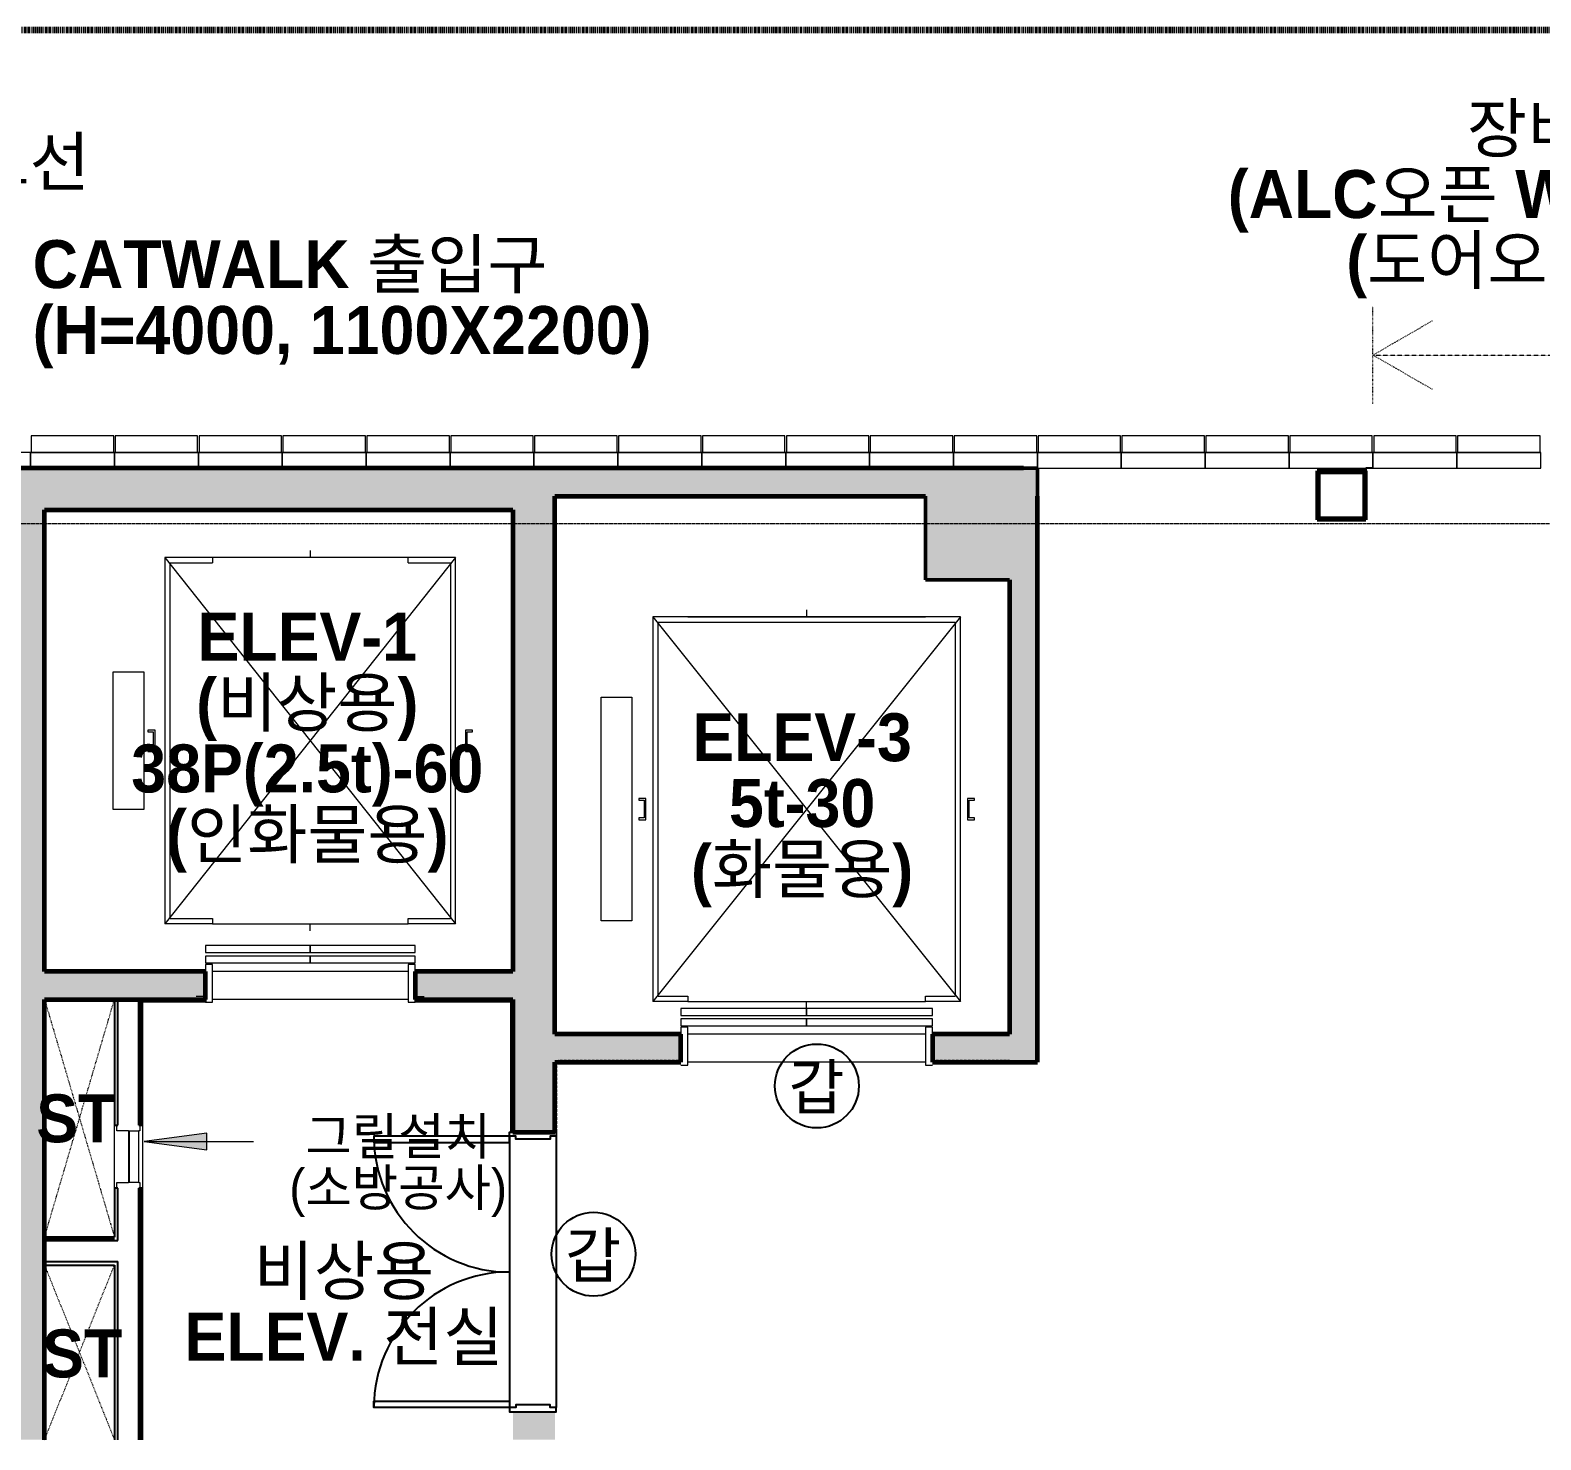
# Model space of a CAD drawing. Header units: millimetres. Extents: x 32807 to 138242, y 21317 to 92065.
# Drawn here: x 93540 to 104342, y 70015 to 80097 of the extents above; entities that cross this region are included whole.
import ezdxf

# ---------------------------------------------------------------- set-up
doc = ezdxf.new("R2010")
doc.units = ezdxf.units.MM
for name, pattern in [('_1점쇄선_1_100_', [9.6, 3.2, -3.2, 0, -3.2]), ('_상부마감선_1_200_', [2.5, 1.5, -1]), ('Center', [29.999999, 12, -6, 6, -6]), ('Grid Line', [22.225, 12.7, -3.175, 3.175, -3.175]), ('Hidden 1_5', [2.2, 1.5, -0.7])]:
    doc.linetypes.add(name, pattern=pattern)
doc.layers.add('02. 미장', color=3, linetype='Continuous')
doc.layers.add('03. 태정도어', color=3, linetype='Continuous')
for name, color, linetype, lineweight in [('05. 방화석고', 2, 'Continuous', 13), ('A-ANNO-CALL', 2, 'Continuous', 9), ('A-ANNO-SYMB', 7, 'Continuous', 25), ('A-ANNO-TEXT', 130, 'Continuous', 9), ('A-COLS', 2, 'Continuous', 50), ('A-COLS-HACH', 252, 'Continuous', 15), ('A-DETL', 3, 'Continuous', 9), ('A-EQPM-FIXD', 4, 'Continuous', 15), ('A-FLOR', 2, 'Continuous', 13), ('A-GLAZ', 4, 'Continuous', 18), ('A-GRID', 1, 'Continuous', 9), ('A-PLAN-OPEN', 9, '_1점쇄선_1_100_', 9), ('A-WALL', 2, 'Continuous', 60), ('A-WALL-FINI', 6, 'Continuous', 60), ('A-WALL-HACH', 252, 'Continuous', 60), ('A-WALL-MBND', 6, 'Continuous', 15)]:
    doc.layers.add(name, color=color, linetype=linetype, lineweight=lineweight)
doc.styles.add('Arial_B', font='arialbd.ttf', dxfattribs={"height": 2.130988})
doc.styles.add('돋움_7', font='Dotum.ttf', dxfattribs={"height": 302.25256})
doc.styles.add('돋움_B_1', font='', dxfattribs={"height": 342.798635})
doc.styles.get('돋움_B_1').set_extended_font_data('Dotum', bold=True)

# ---------------------------------------------------------------- blocks, each defined once
blk = doc.blocks.new('갑종방화문 - 갑종방화문-2885359-지상 3층 평면도')
at = {"layer": 'A-ANNO-SYMB'}
blk.add_circle((0, 0), 2, dxfattribs=at)
at = {"layer": 'A-ANNO-SYMB', "lineweight": 13, "insert": (-1.357, 1.018), "char_height": 2.13099, "width": 3.42703, "attachment_point": 1, "line_spacing_factor": 0.938532, "style": 'Arial_B'}
blk.add_mtext('\\fArial|b1|i0|c129|p34|;갑', dxfattribs=at)
blk = doc.blocks.new('A$C31542C24')
at = {"layer": '03. 태정도어', "color": 4}
for p, q in [((501, 786), (501, -1154)), ((511, 816), (826, 816)), ((836, 786), (836, -1154)), ((511, -1184), (826, -1184))]:
    blk.add_line(p, q, dxfattribs=at)
for points in [[(501, 786), (-469, 786), (-469, 741), (501, 741)], [(501, -1154), (-469, -1154), (-469, -1109), (501, -1109)]]:
    blk.add_lwpolyline(points, close=True, dxfattribs=at)
for points in [[(826, 816), (836, 816), (836, 786), (791, 786), (791, 766), (659, 766), (546, 766), (546, 786), (501, 786), (501, 816), (511, 816)], [(826, -1184), (836, -1184), (836, -1154), (791, -1154), (791, -1134), (659, -1134), (546, -1134), (546, -1154), (501, -1154), (501, -1184), (511, -1184)]]:
    blk.add_lwpolyline(points, dxfattribs=at)
for centre, start, end in [((502, 786), 180.3557, 269.9538), ((502, -1155), 90.0462, 179.6443)]:
    blk.add_arc(centre, 971, start, end, dxfattribs=at)

msp = doc.modelspace()

# ---------------------------------------------------------------- hatches: boundary and pattern name
at = {"layer": 'A-ANNO-TEXT'}
msp.add_hatch(color=50, dxfattribs=at).paths.add_polyline_path([(94353.8, 72148.6), (94803.8, 72089.4), (94803.8, 72207.9)], flags=0)
at = {"layer": 'A-COLS-HACH'}
h = msp.add_hatch(color=256, dxfattribs=at)
h.paths.add_polyline_path([(99942.5, 76165.6), (100542.5, 76165.6), (100542.5, 76765.6), (99942.5, 76765.6)], flags=0)
h.paths.add_polyline_path([(100642.5, 76765.6), (100742.5, 76765.6), (100742.5, 76965.6), (100642.5, 76965.6), (100642.5, 76776.4)], flags=0)
at = {"layer": 'A-COLS-HACH', "lineweight": 9}
h = msp.add_hatch(dxfattribs=at)
h.set_pattern_fill('FP_44', color=256, style=0, pattern_type=2)
h.set_pattern_definition([(45, (-11858.95, -1e-09), (-377.1708, 377.1708), []), (45, (-11858.95, 571.5), (-377.1708, 377.1708), [])])
h.paths.add_polyline_path([(103092.5, 76595.6), (103092.5, 76945.6), (102742.5, 76945.6), (102742.5, 76595.6)], flags=0)
h.paths.add_polyline_path([(102754.5, 76607.6), (102754.5, 76933.6), (103080.5, 76933.6), (103080.5, 76607.6)], flags=0)
at = {"layer": 'A-WALL-HACH', "lineweight": 15}
for points in [[(93642.5, 76665.6), (97292.5, 76665.6), (97292.5, 76965.6), (90742.5, 76965.6), (90742.5, 76665.6), (93442.5, 76665.6)], [(100542.5, 76765.6), (100642.5, 76765.6), (100642.5, 76965.6), (97292.5, 76965.6), (97292.5, 76765.6), (98424, 76765.6)], [(100742.5, 72715.6), (100742.5, 76765.6), (100542.5, 76765.6), (100542.5, 72715.6)], [(93486.7, 70015.6), (93642.5, 70015.6), (93642.5, 76665.6), (93442.5, 76665.6), (93442.5, 70015.6)]]:
    msp.add_hatch(color=256, dxfattribs=at).paths.add_polyline_path(points, flags=0)
h = msp.add_hatch(color=256, dxfattribs=at)
h.paths.add_polyline_path([(97292.5, 70015.6), (97292.5, 70215.6), (96992.5, 70215.6), (96992.5, 70015.6)], flags=0)
h.paths.add_polyline_path([(96992.5, 72215.6), (97292.5, 72215.6), (97292.5, 76665.6), (96992.5, 76665.6), (96992.5, 73165.6)], flags=0)
h = msp.add_hatch(color=256, dxfattribs=at)
h.paths.add_polyline_path([(96992.5, 73165.6), (96992.5, 73365.6), (96292.5, 73365.6), (96292.5, 73165.6), (96778.2, 73165.6)], flags=0)
h.paths.add_polyline_path([(94792.5, 73165.6), (94792.5, 73365.6), (93642.5, 73365.6), (93642.5, 73165.6)], flags=0)
h = msp.add_hatch(color=256, dxfattribs=at)
h.paths.add_polyline_path([(100542.5, 72715.6), (100542.5, 72915.6), (99992.5, 72915.6), (99992.5, 72715.6)], flags=0)
h.paths.add_polyline_path([(97367.5, 72715.6), (98192.5, 72715.6), (98192.5, 72915.6), (97292.5, 72915.6), (97292.5, 72715.6)], flags=0)

# ---------------------------------------------------------------- linework, layer by layer
at = {"color": 252, "lineweight": 9}
for p, q in [((94242.5, 72225.6), (94246.7, 72225.6)), ((94242.5, 72225.6), (94242.5, 71855.6)), ((94246.7, 72225.6), (94317.4, 72225.6)), ((94246.7, 72225.6), (94246.7, 71855.6)), ((94317.4, 71855.6), (94317.4, 72225.6)), ((94246.7, 71855.6), (94242.5, 71855.6)), ((94317.4, 71855.6), (94246.7, 71855.6))]:
    msp.add_line(p, q, dxfattribs=at)
at = {"layer": '02. 미장', "color": 13}
for p, q in [((94792.5, 73165.6), (94792.5, 73150.6)), ((96292.5, 73165.6), (96292.5, 73150.6)), ((96992.5, 72215.6), (96977.5, 72215.6))]:
    msp.add_line(p, q, dxfattribs=at)
for points in [[(94342.5, 73150.6), (94792.5, 73150.6)], [(96292.5, 73150.6), (96977.5, 73150.6), (96977.5, 72215.6)]]:
    msp.add_lwpolyline(points, dxfattribs=at)
at = {"layer": '05. 방화석고', "color": 6, "lineweight": 25}
for p, q in [((94142.5, 73165.6), (94142.5, 72265.6)), ((94167.5, 72265.6), (94167.5, 73165.6)), ((94317.5, 72265.6), (94317.5, 73165.6)), ((94330, 72265.6), (94330, 73165.6)), ((94342.5, 72265.6), (94342.5, 73165.6)), ((94142.5, 71815.6), (94142.5, 71465.6)), ((94167.5, 71440.6), (94167.5, 71815.6)), ((94317.5, 70015.6), (94317.5, 71815.6)), ((94330, 70015.6), (94330, 71815.6)), ((94342.5, 70015.6), (94342.5, 71815.6)), ((94142.5, 71465.6), (93642.5, 71465.6)), ((93642.5, 71453.1), (94142.5, 71453.1)), ((93642.5, 71440.6), (94167.5, 71440.6)), ((93642.5, 71290.6), (94167.5, 71290.6)), ((93642.5, 71265.6), (94142.5, 71265.6)), ((94142.5, 71265.6), (94142.5, 70015.6)), ((94167.5, 70015.6), (94167.5, 71290.6))]:
    msp.add_line(p, q, dxfattribs=at)
at = {"layer": 'A-ANNO-CALL', "linetype": 'Center', "lineweight": 100}
msp.add_line((136018.1, 80097), (89808.9, 80097), dxfattribs=at)
at = {"layer": 'A-ANNO-TEXT', "color": 50}
for p, q in [((94803.8, 72207.9), (94353.8, 72148.6)), ((94803.8, 72089.4), (94803.8, 72207.9)), ((94353.8, 72148.6), (94803.8, 72089.4)), ((94353.8, 72148.6), (94989.1, 72148.6)), ((94989.1, 72148.6), (95135.8, 72148.6))]:
    msp.add_line(p, q, dxfattribs=at)
at = {"layer": 'A-COLS'}
for p, q in [((100742.5, 76965.6), (100642.5, 76965.6)), ((100742.5, 76765.6), (100742.5, 76965.6)), ((103092.5, 76945.6), (102742.5, 76945.6)), ((102742.5, 76945.6), (102742.5, 76595.6)), ((102754.5, 76607.6), (102754.5, 76933.6)), ((102754.5, 76933.6), (103080.5, 76933.6)), ((103080.5, 76933.6), (103080.5, 76607.6)), ((103092.5, 76595.6), (103092.5, 76945.6)), ((99942.5, 76765.6), (99942.5, 76165.6)), ((102742.5, 76595.6), (103092.5, 76595.6)), ((103080.5, 76607.6), (102754.5, 76607.6)), ((99942.5, 76165.6), (100542.5, 76165.6))]:
    msp.add_line(p, q, dxfattribs=at)
at = {"layer": 'A-DETL', "color": 252, "linetype": '_상부마감선_1_200_', "lineweight": 13}
msp.add_line((103142.5, 77773.9), (106742.5, 77773.9), dxfattribs=at)
at = {"layer": 'A-EQPM-FIXD', "color": 252, "lineweight": 9}
for p, q in [((95542.5, 76376.3), (95542.5, 76325.6)), ((96582.5, 76325.6), (94502.5, 76325.6)), ((96582.5, 76325.6), (94502.5, 73705.6)), ((94502.5, 76325.6), (96582.5, 73705.6)), ((94502.5, 76325.6), (94502.5, 73705.6)), ((94540.6, 76287.6), (94842.5, 76287.6)), ((94540.6, 73743.6), (94540.6, 76287.6)), ((94842.5, 76325.6), (94842.5, 76287.6)), ((96242.5, 76287.6), (96242.5, 76325.6)), ((96242.5, 76287.6), (96544.4, 76287.6)), ((96544.4, 76287.6), (96544.4, 73743.6)), ((96582.5, 73705.6), (96582.5, 76325.6)), ((99092.5, 75952), (99092.5, 75901.3)), ((100192.5, 75901.3), (97992.5, 75901.3)), ((100192.5, 75901.3), (97992.5, 73151.3)), ((97992.5, 75901.3), (100192.5, 73151.3)), ((97992.5, 75901.3), (97992.5, 73151.3)), ((98030.6, 75863.3), (100154.4, 75863.3)), ((98030.6, 73189.3), (98030.6, 75863.3)), ((98242.5, 75901.3), (99942.5, 75901.3)), ((100154.4, 75863.3), (100154.4, 73189.3)), ((100192.5, 73151.3), (100192.5, 75901.3)), ((94132.5, 75507.6), (94352.5, 75507.6)), ((94132.5, 74523.6), (94132.5, 75507.6)), ((94352.5, 75507.6), (94352.5, 74523.6)), ((97622.5, 75326.3), (97842.5, 75326.3)), ((97622.5, 73726.3), (97622.5, 75326.3)), ((97842.5, 75326.3), (97842.5, 73726.3)), ((94432.5, 75091.8), (94381.7, 75091.8)), ((94381.7, 75091.8), (94381.7, 75079.1)), ((94381.7, 75079.1), (94419.8, 75079.1)), ((94419.8, 75079.1), (94419.8, 74952.1)), ((94432.5, 74939.4), (94432.5, 75091.8)), ((96652.5, 75091.8), (96652.5, 74939.4)), ((96703.3, 75091.8), (96652.5, 75091.8)), ((96665.2, 74952.1), (96665.2, 75079.1)), ((96665.2, 75079.1), (96703.3, 75079.1)), ((96703.3, 75079.1), (96703.3, 75091.8)), ((94419.8, 74952.1), (94381.7, 74952.1)), ((94381.7, 74952.1), (94381.7, 74939.4)), ((94381.7, 74939.4), (94432.5, 74939.4)), ((96652.5, 74939.4), (96703.3, 74939.4)), ((96703.3, 74952.1), (96665.2, 74952.1)), ((96703.3, 74939.4), (96703.3, 74952.1)), ((97942.5, 74602.5), (97891.7, 74602.5)), ((97891.7, 74602.5), (97891.7, 74589.8)), ((97891.7, 74589.8), (97929.8, 74589.8)), ((97929.8, 74589.8), (97929.8, 74462.8)), ((97942.5, 74450.1), (97942.5, 74602.5)), ((100293.3, 74602.5), (100242.5, 74602.5)), ((100242.5, 74602.5), (100242.5, 74450.1)), ((100255.2, 74462.8), (100255.2, 74589.8)), ((100255.2, 74589.8), (100293.3, 74589.8)), ((100293.3, 74589.8), (100293.3, 74602.5)), ((94352.5, 74523.6), (94132.5, 74523.6)), ((97929.8, 74462.8), (97891.7, 74462.8)), ((97891.7, 74462.8), (97891.7, 74450.1)), ((97891.7, 74450.1), (97942.5, 74450.1)), ((100242.5, 74450.1), (100293.3, 74450.1)), ((100293.3, 74462.8), (100255.2, 74462.8)), ((100293.3, 74450.1), (100293.3, 74462.8)), ((94842.5, 73705.6), (94502.5, 73705.6)), ((94540.6, 73743.6), (94842.5, 73743.6)), ((94842.5, 73743.6), (94842.5, 73705.6)), ((94842.5, 73705.6), (96242.5, 73705.6)), ((95542.5, 73654.9), (95542.5, 73705.6)), ((96242.5, 73705.6), (96242.5, 73743.6)), ((96242.5, 73743.6), (96544.4, 73743.6)), ((96582.5, 73705.6), (96242.5, 73705.6)), ((97842.5, 73726.3), (97622.5, 73726.3)), ((98242.5, 73151.3), (97992.5, 73151.3)), ((98030.6, 73189.3), (98242.5, 73189.3)), ((98242.5, 73189.3), (98242.5, 73151.3)), ((98242.5, 73151.3), (99942.5, 73151.3)), ((99092.5, 73100.6), (99092.5, 73151.3)), ((99942.5, 73151.3), (99942.5, 73189.3)), ((99942.5, 73189.3), (100154.4, 73189.3)), ((100192.5, 73151.3), (99942.5, 73151.3))]:
    msp.add_line(p, q, dxfattribs=at)
at = {"layer": 'A-EQPM-FIXD', "color": 252, "lineweight": 18}
for p, q in [((95542.5, 73550.6), (94792.5, 73550.6)), ((94792.5, 73550.6), (94792.5, 73500.6)), ((94792.5, 73500.6), (95542.5, 73500.6)), ((95542.5, 73475.6), (94792.5, 73475.6)), ((94792.5, 73475.6), (94792.5, 73425.6)), ((95542.5, 73550.6), (95542.5, 73500.6)), ((96292.5, 73550.6), (95542.5, 73550.6)), ((95542.5, 73500.6), (95542.5, 73550.6)), ((95542.5, 73500.6), (96292.5, 73500.6)), ((95542.5, 73475.6), (95542.5, 73425.6)), ((96292.5, 73475.6), (95542.5, 73475.6)), ((95542.5, 73425.6), (95542.5, 73475.6)), ((96292.5, 73500.6), (96292.5, 73550.6)), ((96292.5, 73425.6), (96292.5, 73475.6)), ((94792.5, 73425.6), (95542.5, 73425.6)), ((94842.5, 73415.6), (94792.5, 73415.6)), ((94792.5, 73415.6), (94792.5, 73365.6)), ((94842.5, 73145.6), (94842.5, 73415.6)), ((95542.5, 73425.6), (96292.5, 73425.6)), ((96292.5, 73415.6), (96242.5, 73415.6)), ((96242.5, 73415.6), (96242.5, 73145.6)), ((96292.5, 73365.6), (96292.5, 73415.6)), ((94792.5, 73165.6), (94792.5, 73145.6)), ((94792.5, 73145.6), (94842.5, 73145.6)), ((96242.5, 73145.6), (96292.5, 73145.6)), ((96292.5, 73145.6), (96292.5, 73165.6)), ((99092.5, 73100.6), (98192.5, 73100.6)), ((98192.5, 73100.6), (98192.5, 73050.6)), ((98192.5, 73050.6), (99092.5, 73050.6)), ((99092.5, 73025.6), (98192.5, 73025.6)), ((98192.5, 73025.6), (98192.5, 72975.6)), ((99092.5, 73100.6), (99092.5, 73050.6)), ((99992.5, 73100.6), (99092.5, 73100.6)), ((99092.5, 73050.6), (99092.5, 73100.6)), ((99092.5, 73050.6), (99992.5, 73050.6)), ((99092.5, 73025.6), (99092.5, 72975.6)), ((99992.5, 73025.6), (99092.5, 73025.6)), ((99092.5, 72975.6), (99092.5, 73025.6)), ((99992.5, 73050.6), (99992.5, 73100.6)), ((99992.5, 72975.6), (99992.5, 73025.6)), ((98192.5, 72975.6), (99092.5, 72975.6)), ((98242.5, 72965.6), (98192.5, 72965.6)), ((98192.5, 72965.6), (98192.5, 72915.6)), ((98242.5, 72695.6), (98242.5, 72965.6)), ((99092.5, 72975.6), (99992.5, 72975.6)), ((99992.5, 72965.6), (99942.5, 72965.6)), ((99942.5, 72965.6), (99942.5, 72695.6)), ((99992.5, 72915.6), (99992.5, 72965.6)), ((98192.5, 72695.6), (98242.5, 72695.6)), ((99942.5, 72695.6), (99992.5, 72695.6))]:
    msp.add_line(p, q, dxfattribs=at)
at = {"layer": 'A-EQPM-FIXD', "color": 252}
for p, q in [((94777.5, 73185.6), (94727.5, 73185.6)), ((94777.5, 73155.6), (94727.5, 73155.6)), ((96299.2, 73185.6), (96357.5, 73185.6)), ((96299.2, 73155.6), (96357.5, 73155.6))]:
    msp.add_line(p, q, dxfattribs=at)
at = {"layer": 'A-FLOR', "color": 252}
for p, q in [((96242.5, 73365.6), (94842.5, 73365.6)), ((96242.5, 73165.6), (94842.5, 73165.6)), ((99942.5, 72915.6), (98242.5, 72915.6)), ((99942.5, 72715.6), (98242.5, 72715.6))]:
    msp.add_line(p, q, dxfattribs=at)
at = {"layer": 'A-GLAZ', "color": 4}
for p, q in [((93547.4, 77195.6), (93547.4, 77075.6)), ((94137.5, 77195.6), (93547.4, 77195.6)), ((94137.5, 77075.6), (94137.5, 77195.6)), ((94147.4, 77195.6), (94147.4, 77075.6)), ((94737.5, 77195.6), (94147.4, 77195.6)), ((94737.5, 77075.6), (94737.5, 77195.6)), ((94747.4, 77195.6), (94747.4, 77075.6)), ((95337.5, 77195.6), (94747.4, 77195.6)), ((95337.5, 77075.6), (95337.5, 77195.6)), ((95347.4, 77195.6), (95347.4, 77075.6)), ((95937.5, 77195.6), (95347.4, 77195.6)), ((95937.5, 77075.6), (95937.5, 77195.6)), ((95947.4, 77195.6), (95947.4, 77075.6)), ((96537.5, 77195.6), (95947.4, 77195.6)), ((96537.5, 77075.6), (96537.5, 77195.6)), ((96547.4, 77195.6), (96547.4, 77075.6)), ((97137.5, 77195.6), (96547.4, 77195.6)), ((97137.5, 77075.6), (97137.5, 77195.6)), ((97147.4, 77195.6), (97147.4, 77075.6)), ((97737.5, 77195.6), (97147.4, 77195.6)), ((97737.5, 77075.6), (97737.5, 77195.6)), ((97747.4, 77195.6), (97747.4, 77075.6)), ((98337.5, 77195.6), (97747.4, 77195.6)), ((98337.5, 77075.6), (98337.5, 77195.6)), ((98347.4, 77195.6), (98347.4, 77075.6)), ((98937.5, 77195.6), (98347.4, 77195.6)), ((98937.5, 77075.6), (98937.5, 77195.6)), ((98947.4, 77195.6), (98947.4, 77075.6)), ((99537.5, 77195.6), (98947.4, 77195.6)), ((99537.5, 77075.6), (99537.5, 77195.6)), ((99547.4, 77195.6), (99547.4, 77075.6)), ((100137.5, 77195.6), (99547.4, 77195.6)), ((100137.5, 77075.6), (100137.5, 77195.6)), ((100147.4, 77195.6), (100147.4, 77075.6)), ((100737.5, 77195.6), (100147.4, 77195.6)), ((100737.5, 77075.6), (100737.5, 77195.6)), ((100747.4, 77195.6), (100747.4, 77075.6)), ((101337.5, 77195.6), (100747.4, 77195.6)), ((101337.5, 77075.6), (101337.5, 77195.6)), ((101347.4, 77195.6), (101347.4, 77075.6)), ((101937.5, 77195.6), (101347.4, 77195.6)), ((101937.5, 77075.6), (101937.5, 77195.6)), ((101947.4, 77195.6), (101947.4, 77075.6)), ((102537.5, 77195.6), (101947.4, 77195.6)), ((102537.5, 77075.6), (102537.5, 77195.6)), ((102547.4, 77195.6), (102547.4, 77075.6)), ((103137.5, 77195.6), (102547.4, 77195.6)), ((103137.5, 77075.6), (103137.5, 77195.6)), ((103147.4, 77195.6), (103147.4, 77075.6)), ((103737.5, 77195.6), (103147.4, 77195.6)), ((103737.5, 77075.6), (103737.5, 77195.6)), ((103747.4, 77195.6), (103747.4, 77075.6)), ((104337.5, 77195.6), (103747.4, 77195.6)), ((104337.5, 77075.6), (104337.5, 77195.6)), ((93542.5, 77075.6), (92942.5, 77075.6)), ((93542.5, 76965.6), (93542.5, 77075.6)), ((94142.5, 77075.6), (93542.5, 77075.6)), ((93542.5, 77075.6), (93542.5, 76965.6)), ((93547.4, 77075.6), (94137.5, 77075.6)), ((94142.5, 76965.6), (94142.5, 77075.6)), ((94742.5, 77075.6), (94142.5, 77075.6)), ((94142.5, 77075.6), (94142.5, 76965.6)), ((94147.4, 77075.6), (94737.5, 77075.6)), ((94742.5, 76965.6), (94742.5, 77075.6)), ((95342.5, 77075.6), (94742.5, 77075.6)), ((94742.5, 77075.6), (94742.5, 76965.6)), ((94747.4, 77075.6), (95337.5, 77075.6)), ((95342.5, 76965.6), (95342.5, 77075.6)), ((95942.5, 77075.6), (95342.5, 77075.6)), ((95342.5, 77075.6), (95342.5, 76965.6)), ((95347.4, 77075.6), (95937.5, 77075.6)), ((95942.5, 76965.6), (95942.5, 77075.6)), ((96542.5, 77075.6), (95942.5, 77075.6)), ((95942.5, 77075.6), (95942.5, 76965.6)), ((95947.4, 77075.6), (96537.5, 77075.6)), ((96542.5, 76965.6), (96542.5, 77075.6)), ((97142.5, 77075.6), (96542.5, 77075.6)), ((96542.5, 77075.6), (96542.5, 76965.6)), ((96547.4, 77075.6), (97137.5, 77075.6)), ((97142.5, 76965.6), (97142.5, 77075.6)), ((97742.5, 77075.6), (97142.5, 77075.6)), ((97142.5, 77075.6), (97142.5, 76965.6)), ((97147.4, 77075.6), (97737.5, 77075.6)), ((97742.5, 76965.6), (97742.5, 77075.6)), ((98342.5, 77075.6), (97742.5, 77075.6)), ((97742.5, 77075.6), (97742.5, 76965.6)), ((97747.4, 77075.6), (98337.5, 77075.6)), ((98342.5, 76965.6), (98342.5, 77075.6)), ((98942.5, 77075.6), (98342.5, 77075.6)), ((98342.5, 77075.6), (98342.5, 76965.6)), ((98347.4, 77075.6), (98937.5, 77075.6)), ((98942.5, 76965.6), (98942.5, 77075.6)), ((99542.5, 77075.6), (98942.5, 77075.6)), ((98942.5, 77075.6), (98942.5, 76965.6)), ((98947.4, 77075.6), (99537.5, 77075.6)), ((99542.5, 76965.6), (99542.5, 77075.6)), ((100142.5, 77075.6), (99542.5, 77075.6)), ((99542.5, 77075.6), (99542.5, 76965.6)), ((99547.4, 77075.6), (100137.5, 77075.6)), ((100142.5, 76965.6), (100142.5, 77075.6)), ((100742.5, 77075.6), (100142.5, 77075.6)), ((100142.5, 77075.6), (100142.5, 76965.6)), ((100147.4, 77075.6), (100737.5, 77075.6)), ((100742.5, 76965.6), (100742.5, 77075.6)), ((101342.5, 77075.6), (100742.5, 77075.6)), ((100742.5, 77075.6), (100742.5, 76965.6)), ((100747.4, 77075.6), (101337.5, 77075.6)), ((101342.5, 76965.6), (101342.5, 77075.6)), ((101942.5, 77075.6), (101342.5, 77075.6)), ((101342.5, 77075.6), (101342.5, 76965.6)), ((101347.4, 77075.6), (101937.5, 77075.6)), ((101942.5, 76965.6), (101942.5, 77075.6)), ((102542.5, 77075.6), (101942.5, 77075.6)), ((101942.5, 77075.6), (101942.5, 76965.6)), ((101947.4, 77075.6), (102537.5, 77075.6)), ((102542.5, 76965.6), (102542.5, 77075.6)), ((103142.5, 77075.6), (102542.5, 77075.6)), ((102542.5, 77075.6), (102542.5, 76965.6)), ((102547.4, 77075.6), (103137.5, 77075.6)), ((103142.5, 76965.6), (103142.5, 77075.6)), ((103742.5, 77075.6), (103142.5, 77075.6)), ((103142.5, 77075.6), (103142.5, 76965.6)), ((103147.4, 77075.6), (103737.5, 77075.6)), ((103742.5, 76965.6), (103742.5, 77075.6)), ((104342.5, 77075.6), (103742.5, 77075.6)), ((103742.5, 77075.6), (103742.5, 76965.6)), ((103747.4, 77075.6), (104337.5, 77075.6)), ((104342.5, 76965.6), (104342.5, 77075.6)), ((92942.5, 76965.6), (93542.5, 76965.6)), ((93542.5, 76965.6), (94142.5, 76965.6)), ((94142.5, 76965.6), (94742.5, 76965.6)), ((94742.5, 76965.6), (95342.5, 76965.6)), ((95342.5, 76965.6), (95942.5, 76965.6)), ((95942.5, 76965.6), (96542.5, 76965.6)), ((96542.5, 76965.6), (97142.5, 76965.6)), ((97142.5, 76965.6), (97742.5, 76965.6)), ((97742.5, 76965.6), (98342.5, 76965.6)), ((98342.5, 76965.6), (98942.5, 76965.6)), ((98942.5, 76965.6), (99542.5, 76965.6)), ((99542.5, 76965.6), (100142.5, 76965.6)), ((100142.5, 76965.6), (100742.5, 76965.6)), ((100742.5, 76965.6), (101342.5, 76965.6)), ((101342.5, 76965.6), (101942.5, 76965.6)), ((101942.5, 76965.6), (102542.5, 76965.6)), ((102542.5, 76965.6), (103142.5, 76965.6)), ((103142.5, 76965.6), (103742.5, 76965.6)), ((103742.5, 76965.6), (104342.5, 76965.6)), ((94160, 72225.6), (94160, 72265.6)), ((94242.5, 72225.6), (94160, 72225.6)), ((94325, 72225.6), (94317.4, 72225.6)), ((94325, 72265.6), (94325, 72225.6)), ((94160, 71855.6), (94242.5, 71855.6)), ((94160, 71815.6), (94160, 71855.6)), ((94317.4, 71855.6), (94325, 71855.6)), ((94325, 71855.6), (94325, 71815.6))]:
    msp.add_line(p, q, dxfattribs=at)
at = {"layer": 'A-GRID', "linetype": 'Grid Line'}
msp.add_line((137492.5, 76565.6), (40307.2, 76565.6), dxfattribs=at)
at = {"layer": 'A-PLAN-OPEN', "color": 252}
for p, q in [((103142.5, 77423.9), (103142.5, 78123.9)), ((103142.5, 77773.9), (103571.1, 78021.4)), ((103142.5, 77773.9), (103571.1, 77526.4)), ((93642.5, 71465.6), (94142.5, 73165.6)), ((93642.5, 73165.6), (94142.5, 71465.6)), ((93642.5, 70015.6), (94142.5, 71265.6)), ((93642.5, 71265.6), (94142.5, 70015.5))]:
    msp.add_line(p, q, dxfattribs=at)
at = {"layer": 'A-WALL', "color": 0}
for p, q in [((100642.5, 76965.6), (90442.5, 76965.6)), ((97292.5, 76765.6), (99942.5, 76765.6)), ((97292.5, 72915.6), (97292.5, 76765.6)), ((100742.5, 72715.6), (100742.5, 76765.6)), ((93642.5, 76665.6), (96992.5, 76665.6)), ((93642.5, 73365.6), (93642.5, 76665.6)), ((96992.5, 76665.6), (96992.5, 73365.6)), ((100542.5, 76165.6), (100542.5, 72915.6)), ((94792.5, 73365.6), (93642.5, 73365.6)), ((94792.5, 73165.6), (94792.5, 73365.6)), ((96992.5, 73365.6), (96292.5, 73365.6)), ((96292.5, 73365.6), (96292.5, 73165.6)), ((93642.5, 73165.6), (94792.5, 73165.6)), ((93642.5, 70015.6), (93642.5, 73165.6)), ((96292.5, 73165.6), (96992.5, 73165.6)), ((96992.5, 73165.6), (96992.5, 72215.6)), ((98192.5, 72915.6), (97292.5, 72915.6)), ((98192.5, 72715.6), (98192.5, 72915.6)), ((100542.5, 72915.6), (99992.5, 72915.6)), ((99992.5, 72915.6), (99992.5, 72715.6)), ((97292.5, 72715.6), (98192.5, 72715.6)), ((97292.5, 72215.6), (97292.5, 72715.6)), ((99992.5, 72715.6), (100742.5, 72715.6)), ((96992.5, 72215.6), (97292.5, 72215.6))]:
    msp.add_line(p, q, dxfattribs=at)
at = {"layer": 'A-WALL', "color": 0, "linetype": 'Hidden 1_5'}
for p, q in [((97292.5, 72715.6), (97292.5, 72215.6)), ((98192.5, 72715.6), (97317.5, 72715.6)), ((100542.5, 72715.6), (99992.5, 72715.6))]:
    msp.add_line(p, q, dxfattribs=at)
at = {"layer": 'A-WALL-FINI', "color": 252, "lineweight": 25}
for p, q in [((103142.5, 76965.6), (103092.5, 76965.6)), ((103092.5, 76965.6), (103092.5, 76765.6)), ((94142.5, 72265.6), (94167.5, 72265.6)), ((94317.5, 72265.6), (94342.5, 72265.6)), ((94167.5, 71815.6), (94142.5, 71815.6)), ((94342.5, 71815.6), (94317.5, 71815.6))]:
    msp.add_line(p, q, dxfattribs=at)
at = {"layer": 'A-WALL-MBND', "color": 252}
for p, q in [((94142.5, 71815.6), (94142.5, 72265.6)), ((94342.5, 72265.6), (94342.5, 71815.6))]:
    msp.add_line(p, q, dxfattribs=at)

# ---------------------------------------------------------------- block references
at = {"layer": '03. 태정도어', "color": 4}
msp.add_blockref('A$C31542C24', (96466.4, 71399.9), dxfattribs=at)
at = {"layer": 'A-ANNO-SYMB', "lineweight": 13, "xscale": 149.9999999999998, "yscale": 149.9999999999998, "zscale": 149.9999999999998}
for p in [(99165.9, 72546.1), (97568.6, 71342.4)]:
    msp.add_blockref('갑종방화문 - 갑종방화문-2885359-지상 3층 평면도', p, dxfattribs=at)

# ---------------------------------------------------------------- texts
at = {"layer": 'A-ANNO-TEXT'}
for s, insert, char_height, width, attachment_point, line_spacing_factor, style in [('장비반입구\\P(ALC오픈 W=3600, H=2700\\P(도어오픈 H=2600))', (104889.9, 79567.4), 342.799, 7178.149, 2, 0.824269, '돋움_B_1'), ('피뢰인하도선', (91384.9, 79327.4), 342.8, 3353.367, 1, 0.824269, '돋움_B_1'), ('CATWALK 출입구\\P(H=4000, 1100X2200)\\P', (93557.6, 78595.3), 342.799, 5812.503, 1, 0.824269, '돋움_B_1'), ('ELEV-1\\P(비상용)\\P38P(2.5t)-60\\P(인화물용)', (95521.4, 75930.8), 342.799, 3465.146, 2, 0.824269, '돋움_B_1'), ('ELEV-3\\P5t-30\\P(화물용)', (99060, 75212), 342.8, 2104.359, 2, 0.824269, '돋움_B_1'), ('ST', (93869.9, 72486), 342.8, 685.253, 2, 0.824269, '돋움_B_1'), ('그릴설치\\P(소방공사)', (96171.4, 72318.6), 264.47, 2086.457, 2, 0.83097, '돋움_7'), ('비상용\\PELEV. 전실', (95784.4, 71395.4), 342.8, 2877.092, 2, 0.824269, '돋움_B_1'), ('ST', (93911.5, 70804.6), 342.8, 685.253, 2, 0.824269, '돋움_B_1')]:
    msp.add_mtext(s, dxfattribs=dict(at, insert=insert, char_height=char_height, width=width, attachment_point=attachment_point, line_spacing_factor=line_spacing_factor, style=style))

doc.saveas('drawing.dxf')
